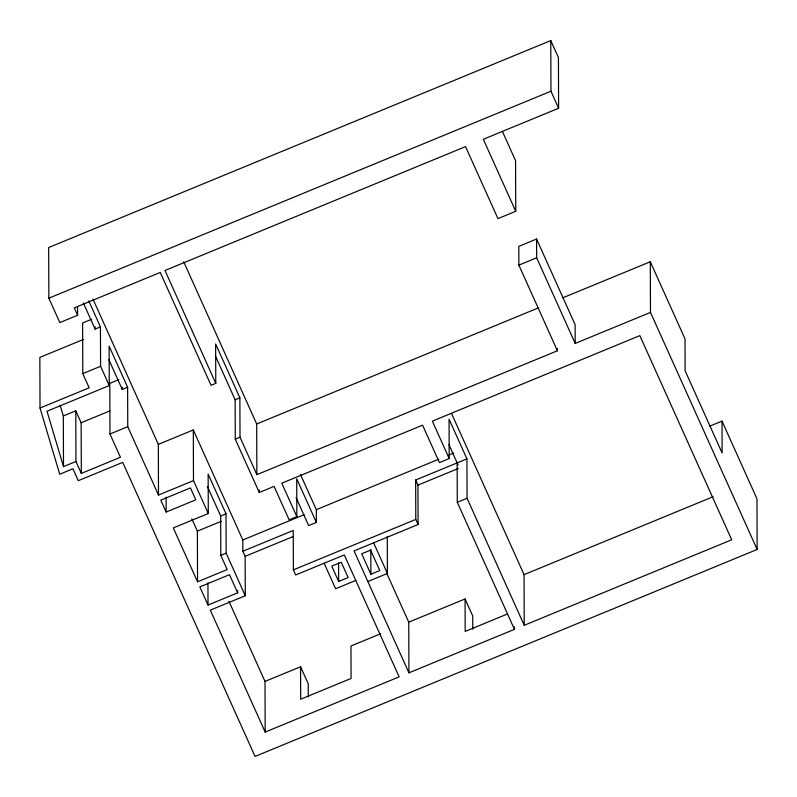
<?xml version="1.0" encoding="UTF-8"?>
<svg xmlns="http://www.w3.org/2000/svg" width="797" height="797" viewBox="0 0 797 797"><rect width="100%" height="100%" fill="white"/><g stroke="black" fill="none" stroke-linecap="round" stroke-linejoin="round"><path stroke-width="1.2" d="M77.608 315.243L74.29 307.871L160.247 272.444L211.036 385.3L215.778 383.347L164.989 270.492L465.538 146.608L497.946 218.627L515.739 211.305L483.321 139.276L558.607 108.243L558.428 57.583L550.777 40.577L48.677 247.538L48.856 298.188L59.825 322.576L77.608 315.243L77.578 306.626M48.856 298.188L550.956 91.227L550.777 40.577M91.675 319.228L82.619 322.964L82.798 373.624L89.174 387.8L40.029 408.054L59.725 474.225L72.916 468.785L78.275 480.701L122.728 462.37L255.05 756.423L757.15 549.462L756.971 498.812L722.012 421.115L709.788 426.156M83.366 302.999L95.102 329.091L100.442 326.89L88.706 300.798M83.286 339.492L39.85 357.395L40.029 408.054M82.798 373.624L100.581 366.291L100.442 326.89M118.853 379.631L109.797 383.357L109.976 434.016L120.437 457.269L81.314 473.398L75.954 461.483L75.775 410.834L63.322 415.964L63.501 466.614L75.954 461.483M158.503 495.027L158.334 444.367L193.302 429.952L193.482 480.611L158.503 495.027L127.759 426.684L127.62 387.292L109.119 346.167L109.259 385.569L47.013 411.232L63.501 466.614M108.781 359.487L122.28 389.484L127.62 387.292M81.314 473.398L81.135 422.739L109.906 410.883M562.831 297.809L650.302 261.755L650.482 312.404L575.195 343.437L575.125 324.678L536.59 239.04L518.807 246.373L518.877 265.132L557.412 350.77L256.863 474.653L240.017 437.224L239.877 397.823L215.638 343.945L215.778 383.347M518.877 265.132L536.66 257.8L536.59 239.04M109.976 434.016L127.759 426.684M296.066 497.617L308.658 525.612L316.369 522.433L296.713 478.768L296.843 516.665L289.142 519.843L274.088 486.379L259.264 492.486L235.274 439.177L235.135 399.775L239.877 397.823M256.863 474.653L256.684 423.994L538.662 307.772M235.274 439.177L240.017 437.224M166.165 512.043L195.803 499.819L190.443 487.913L160.805 500.127L166.165 512.043L166.115 497.208M245.287 595.738L245.147 556.336L242.856 551.235L293.236 530.463L293.376 569.865L295.677 574.966L344.284 554.931L399.148 676.862L265.182 732.084L210.308 610.153L245.287 595.738L226.149 553.198L226.009 513.806L208.147 474.105L208.286 513.507L173.308 527.923L197.556 581.8L227.195 569.576L220.809 555.399L220.679 515.998L207.409 486.509M220.679 515.998L226.009 513.806M197.556 581.8L197.377 531.141L221.317 521.268M242.856 551.235L242.816 539.977L304.075 514.723M316.369 522.433L316.319 509.672L438.798 459.192M449.1 454.948L453.672 453.055M449.199 458.564L432.363 421.135L639.842 335.617L731.706 539.778L524.227 625.306L467.072 498.264L466.932 458.873L449.07 419.172L449.199 458.564L439.426 462.599L422.579 425.17L281.789 483.201L296.843 516.665M220.809 555.399L226.149 553.198M514.444 626.91L514.454 629.331L408.931 672.827L354.067 550.896L418.086 524.506L415.795 519.405L415.655 480.003L466.932 458.873M245.147 556.336L293.246 536.511M418.086 524.506L417.947 485.104L458.325 468.467M237.655 592.829L229.486 574.687L199.848 586.901L208.017 605.043L237.655 592.829L237.645 590.358M293.376 569.865L415.795 519.405M514.454 629.331L457.289 502.299L467.072 498.264M338.655 581.451L348.14 577.546L341.246 562.234L331.761 566.139L338.655 581.451L338.586 562.921M355.771 580.445L335.617 588.754L324.13 563.24M370.884 574.219L379.78 570.552L370.585 550.139L361.699 553.805L370.884 574.219L370.794 549.512M367.845 581.521L387.412 573.461L387.282 536.391M265.182 732.084L265.002 681.425L300.569 666.77L308.23 683.776L308.27 697.006M380.677 633.745L350.959 645.998L351.069 678.456L300.678 699.228L300.569 666.77M408.931 672.827L408.751 622.168L465.069 598.955L472.731 615.971L472.77 629.192M524.227 625.306L524.057 574.647L713.195 496.68M507.52 613.969L465.189 631.413L465.069 598.955M650.302 261.755L685.012 338.884L685.121 370.774L722.122 453.005L722.012 421.115M550.956 91.227L558.607 108.243M650.482 312.404L757.15 549.462M502.389 131.385L515.559 160.645L515.739 211.305M536.66 257.8L575.195 343.437M451.58 413.583L524.057 574.647M448.98 444.756L458.066 464.94M415.655 480.003L417.947 485.104M373.624 542.837L387.412 573.461M386.943 573.701L408.751 622.168M300.499 474.514L316.319 509.672M183.699 261.805L256.684 423.994M215.439 356L235.135 399.775M193.302 429.952L242.816 539.977M193.482 480.611L208.286 513.507M93 299.184L158.334 444.367M191.818 518.787L197.377 531.141M228.928 601.267L265.002 681.425M100.581 366.291L109.259 385.569M75.775 410.834L81.135 422.739M60.164 405.354L63.322 415.964M557.402 348.428L557.412 350.77M457.149 462.898L457.289 502.299M259.254 490.016L259.264 492.486M207.937 582.806L208.017 605.043M122.28 387.232L122.28 389.484M95.102 326.84L95.102 329.091"/></g></svg>
